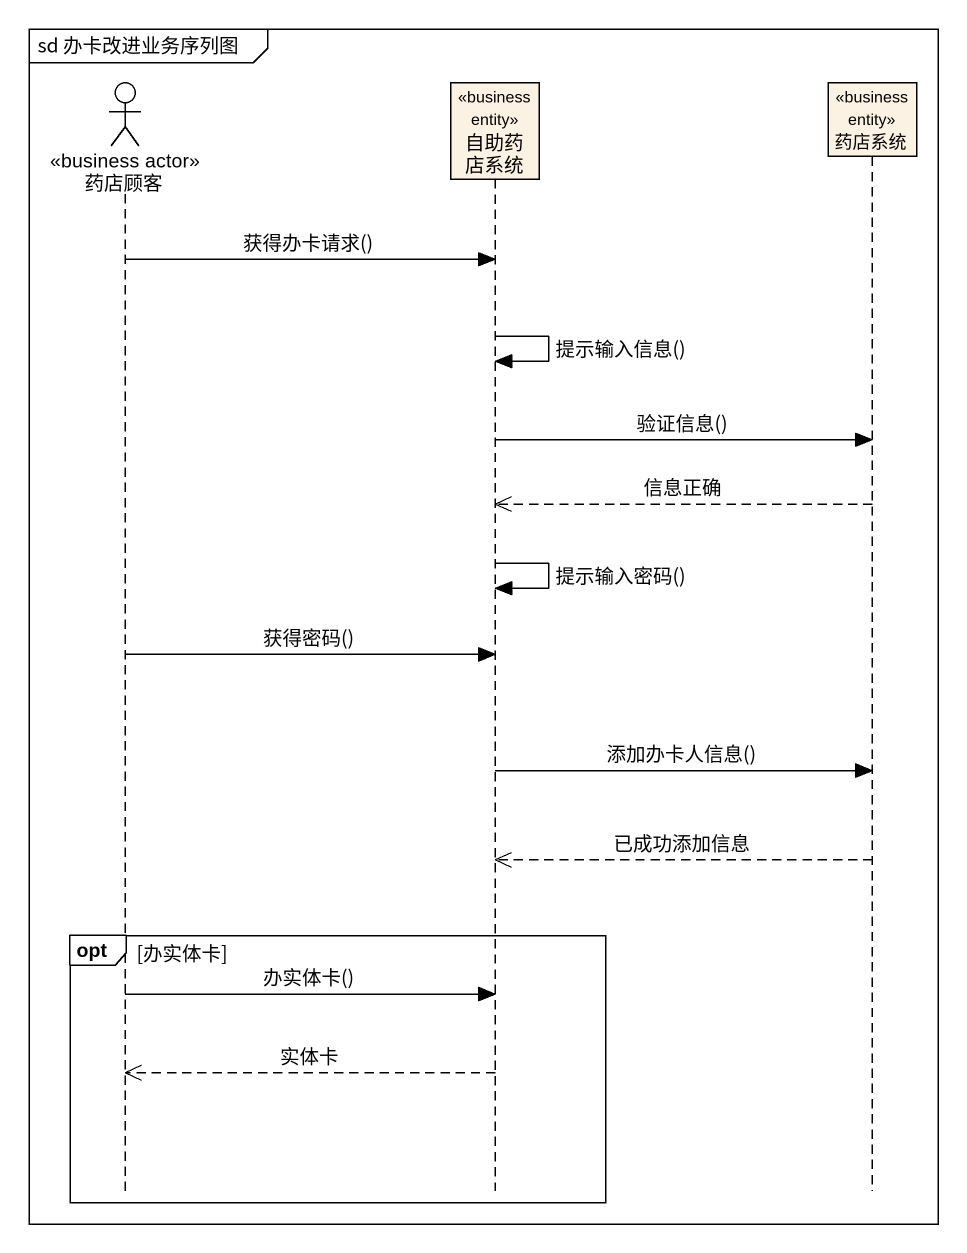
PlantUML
@startuml
mainframe sd 办卡改进业务序列图
hide footbox
actor 药店顾客 <<business actor>>
participant 自助药店系统 <<business entity>>
participant 药店系统 <<business entity>>

药店顾客 -> 自助药店系统 : 获得办卡请求()
自助药店系统 -> 自助药店系统 : 提示输入信息()
自助药店系统 -> 药店系统 : 验证信息()
药店系统 -->> 自助药店系统 : 信息正确
自助药店系统 -> 自助药店系统 : 提示输入密码()
药店顾客 -> 自助药店系统 : 获得密码()
自助药店系统 -> 药店系统 : 添加办卡人信息()
药店系统 -->> 自助药店系统 : 已成功添加信息
opt 办实体卡
  药店顾客 -> 自助药店系统 : 办实体卡()
  自助药店系统 -->> 药店顾客 : 实体卡
end
@enduml
